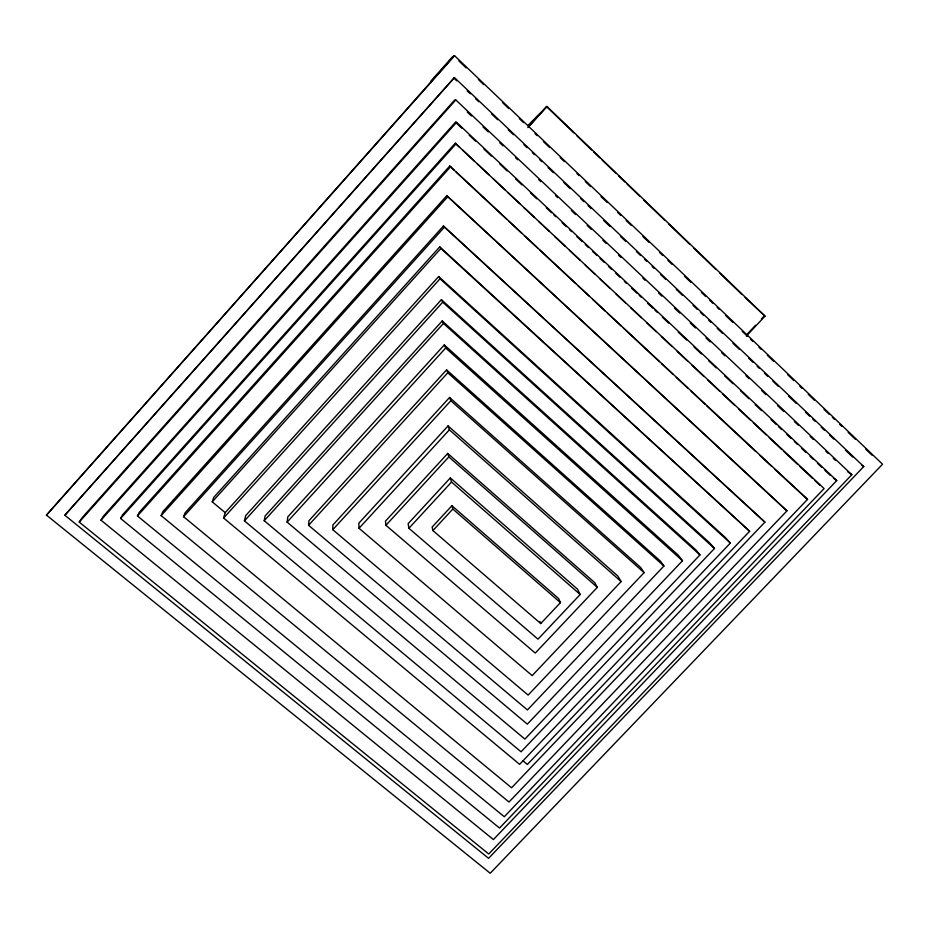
<?xml version="1.0" encoding="UTF-8"?>
<svg xmlns="http://www.w3.org/2000/svg" width="929" height="929" viewBox="0 0 929 929"><rect width="100%" height="100%" fill="white"/><g stroke="black" fill="none" stroke-linecap="round" stroke-linejoin="round"><path stroke-width="1.39" d="M332.779 529.693L332.872 525.013L449.566 397.473L640.778 567.596L644.099 572.636L528.136 695.089L332.779 529.693L450.82 400.747L449.566 397.473M308.579 525.303L308.927 520.728L446.594 369.87L660.438 561.128L663.921 566.016L527.428 709.953L308.579 525.303L447.79 372.784L446.594 369.87M287.107 522.133L287.793 516.884L444.306 344.938L678.24 555.17L682.49 560.744L527.335 724.155L287.107 522.133L445.676 348.003L444.306 344.938M264.219 520.704L265.113 515.967L442.227 320.935L695.914 549.968L699.955 554.938L524.897 739.101L264.219 520.704L443.447 323.431L442.227 320.935M244.432 520.879L245.674 515.618L441.403 299.684L709.826 543.047L714.482 548.482L521.064 751.805L244.432 520.879L442.738 302.169L441.403 299.684M223.61 518.022L225.178 512.634L438.685 276.528L725.352 537.531L730.357 543.059L519.625 764.358L223.61 518.022L440.032 278.781L438.685 276.528M225.178 512.634L212.242 501.857L213.705 497.433L439.731 246.859L749.622 531.26L527.37 764.462L522.922 760.77M183.57 516.698L185.08 512.82L443.435 225.991L764.904 522.156L511.589 787.792L183.57 516.698L444.457 227.117L443.435 225.991M161.147 515.607L162.993 511.473L446.779 195.682L786.956 510.857L509.011 802.029L161.147 515.607L447.906 196.565M137.446 515.967L139.315 512.274L449.741 166.024L807.51 499.396L504.296 816.742L137.446 515.967L450.774 166.535M120.596 518.463L122.558 514.863L455.28 143.205L824.093 488.573L499.535 828.064L120.596 518.463L456.348 143.484M100.994 520.182L103.235 516.373L455.465 122.233L456.58 122.326L836.75 480.572L493.392 839.561L100.994 520.182L456.58 122.326M79.244 522.11L81.845 518.045L454.618 100.077L455.802 99.937L851.823 474.731L488.735 853.995L79.244 522.11L455.802 99.937M64.844 515.247L454.432 77.571L863.761 466.555L488.573 858.326L64.844 515.247L454.432 77.571M432.043 80.637L430.963 81.02L452.493 56.785L454.583 55.74L882.55 464.21L490.21 873.26L46.45 515.119L453.828 56.112M46.45 515.119L454.583 55.74M528.229 126.983L546.658 106.498M527.962 127.61L546.984 106.487L765.008 316.127L746.393 336.008M212.242 501.857L440.892 248.438L439.731 246.859M448.057 425.923L358.803 523.224L359.024 528.287L532.178 675.627L621.118 581.577L617.785 576.003L448.057 425.923L449.381 429.825L621.118 581.577M359.024 528.287L449.381 429.825M447.732 453.433L385.465 521.157L385.918 525.291L535.255 653.087L597.312 587.36L594.804 582.704L447.732 453.433L448.823 456.905L597.312 587.36M385.918 525.291L448.823 456.905M450.321 477.912L408.145 523.677L408.888 528.287L538.007 639.175L580.172 594.479L577.571 589.23L450.321 477.912L451.552 482.023L580.172 594.479M408.888 528.287L451.552 482.023M451.889 505.713L432.136 527.08L432.914 530.587L540.736 623.556L560.454 602.631L558.654 598.59L451.889 505.713L452.829 509.046L560.454 602.631M432.914 530.587L452.829 509.046M746.904 334.498L755.637 325.162M761.466 318.937L764.381 315.825M546.984 106.487L537.067 116.23A113.059 9.511 -47.5 0 1 528.055 125.369M765.008 316.127L745.093 297.524M861.926 465.324L863.761 466.555M847.91 471.955L851.823 474.731M833.406 478.087L836.75 480.572M807.51 499.396L774.798 469.296M450.82 400.747L644.099 572.636M786.956 510.857L446.779 195.682M447.79 372.784L663.921 566.016M445.676 348.003L682.49 560.744M443.447 323.431L699.955 554.938M442.738 302.169L714.482 548.482M440.032 278.781L730.357 543.059M440.892 248.438L749.622 531.26M444.457 227.117L764.904 522.156M449.741 166.024L453.967 169.972M456.093 171.958L506.909 219.372M509.034 221.346L521.738 233.202M524.92 236.163L537.624 248.02M539.737 249.994L575.736 283.577M577.85 285.563L589.497 296.421M592.679 299.393L605.383 311.238M607.508 313.224L621.269 326.056M623.382 328.042L659.381 361.625M661.506 363.599L673.153 374.468M676.324 377.429L687.971 388.299M691.153 391.26L704.914 404.103M707.027 406.078L755.741 451.517M759.968 455.465L771.616 466.335M455.28 143.205L459.507 147.177M462.688 150.15L474.313 161.054M477.483 164.027L489.107 174.942M493.334 178.902L504.97 189.818M508.14 192.791L519.764 203.695M523.991 207.666L534.558 217.583M538.785 221.555L549.364 231.472M554.648 236.43L565.215 246.348M569.442 250.307L580.01 260.225M585.305 265.183L594.815 274.113M600.099 279.072L609.61 288.002M615.95 293.947L625.461 302.877M630.756 307.836L641.324 317.753M646.607 322.711L656.118 331.63M661.402 336.588L671.981 346.505M677.264 351.464L687.832 361.381M692.059 365.352L703.683 376.257M707.91 380.228L719.545 391.132M722.716 394.117L734.34 405.021M738.567 408.992L750.202 419.896M753.373 422.869L766.053 434.772M769.224 437.745L781.904 449.648M784.018 451.633L797.767 464.523M799.881 466.509L812.561 478.412M814.675 480.398L819.959 485.356M455.465 122.233L461.794 128.19M469.191 135.158L475.52 141.127M483.963 149.081L491.348 156.037M499.802 163.992L507.188 170.959M515.63 178.914L521.959 184.883M530.413 192.837L536.741 198.806M546.24 207.748L551.512 212.729M553.626 214.715L555.739 216.701M562.068 222.67L566.295 226.653M569.465 229.637L571.567 231.623M576.851 236.593L582.123 241.563M585.293 244.548L588.463 247.532M592.679 251.515L596.906 255.487M600.076 258.471L604.291 262.454M608.518 266.426L611.677 269.41M615.904 273.393L620.131 277.365M624.346 281.348L626.46 283.333M631.732 288.304L637.015 293.274M639.129 295.271L641.242 297.257M647.571 303.226L652.843 308.196M654.957 310.181L657.07 312.179M662.342 317.149L668.683 323.118M678.182 332.059L686.624 340.014M694.009 346.981L701.407 353.937M708.792 360.905L716.178 367.861M724.62 375.815L733.062 383.782M740.459 390.737L748.902 398.692M755.231 404.661L761.571 410.63M771.07 419.583L776.342 424.553M778.456 426.539L781.626 429.523M786.898 434.493L791.125 438.476M794.283 441.461L797.454 444.434M801.681 448.417L805.896 452.4M810.123 456.371L813.293 459.356M817.508 463.339L821.735 467.31M824.894 470.295L830.178 475.265M467.241 112.014L471.444 115.997M483.022 126.936L488.282 131.918M499.848 142.869L503.007 145.853M515.63 157.791L517.732 159.776M538.762 179.68L540.864 181.678M555.588 195.601L557.69 197.598M571.37 210.535L575.574 214.518M587.151 225.457L591.355 229.44M602.921 240.39L606.08 243.375M618.702 255.312L620.804 257.31M642.891 278.201L644.993 280.198M658.673 293.134L661.82 296.119M674.442 308.056L679.703 313.038M690.224 322.99L695.484 327.96M705.994 337.912L710.209 341.895M721.775 352.846L724.934 355.83M745.964 375.734L749.122 378.718M761.745 390.656L765.949 394.639M777.515 405.578L783.832 411.559M794.353 421.511L798.557 425.482M810.123 436.433L813.281 439.417M825.904 451.366L828.006 453.352M833.267 458.322L835.368 460.319M453.573 77.827L456.731 80.823M467.229 90.81L470.388 93.806M475.636 98.788L478.783 101.784M491.395 113.768L497.689 119.748M508.198 129.735L513.447 134.717M523.956 144.703L527.103 147.699M532.363 152.693L534.465 154.678M539.714 159.672L541.816 161.669M548.11 167.661L553.37 172.643M563.868 182.63L570.174 188.622M580.683 198.597L583.83 201.593M588.034 205.588L591.181 208.584M603.792 220.556L610.098 226.548M620.595 236.523L625.844 241.517M636.353 251.492L640.557 255.487M644.761 259.481L646.863 261.479M652.112 266.472L654.213 268.458M660.519 274.45L665.768 279.443M676.266 289.418L682.571 295.41M693.08 305.386L697.284 309.38M700.431 312.376L703.578 315.372M708.839 320.366L710.94 322.363M717.234 328.343L722.495 333.337M732.993 343.312L739.298 349.304M748.751 358.292L752.954 362.275M757.158 366.27L759.26 368.267M764.509 373.261L767.656 376.257M772.916 381.238L778.165 386.232M788.675 396.218L796.025 403.198M805.478 412.186L809.682 416.18M812.829 419.165L814.93 421.162M821.236 427.154L824.383 430.15M829.643 435.144L833.836 439.127M845.39 450.112L852.752 457.091M458.949 61L466.114 67.84M478.389 79.557L483.637 84.562M502.531 102.596L508.837 108.6M519.334 118.622L523.526 122.628M535.069 133.637L537.171 135.646M543.465 141.649L549.747 147.641M560.21 157.628L564.402 161.623M576.955 173.607L579.046 175.593M585.316 181.585L590.554 186.578M601.017 196.565L607.287 202.545M617.75 212.532L620.886 215.528M626.123 220.521L631.348 225.515M642.856 236.489L649.139 242.481M659.59 252.456L662.737 255.452M667.963 260.445L672.143 264.44M684.696 276.424L690.979 282.404M701.441 292.391L705.622 296.386M709.802 300.381L712.949 303.377M717.13 307.36L719.22 309.357M725.503 315.349L732.818 322.34M742.236 331.316L747.473 336.31M750.609 339.306L752.699 341.303M758.97 347.295L761.072 349.292M767.342 355.284L773.625 361.265M787.769 374.77L793.772 380.495M799.881 386.325L801.982 388.322M808.276 394.337L814.57 400.341M824.023 409.364L829.272 414.369M832.419 417.376L834.521 419.374M839.77 424.39L841.86 426.388M848.165 432.403L855.516 439.405M865.874 449.299L872.052 455.198M546.438 106.51L573.808 132.847M576.944 135.855L591.564 149.917M593.654 151.926L599.925 157.953M602.015 159.962L615.59 173.015M618.726 176.022L624.985 182.049M627.075 184.058L639.605 196.1M643.785 200.118L664.676 220.208M668.845 224.214L689.736 244.304M693.917 248.322L715.853 269.41M720.021 273.416L741.957 294.505M539.923 621.455L540.736 623.556"/></g></svg>
